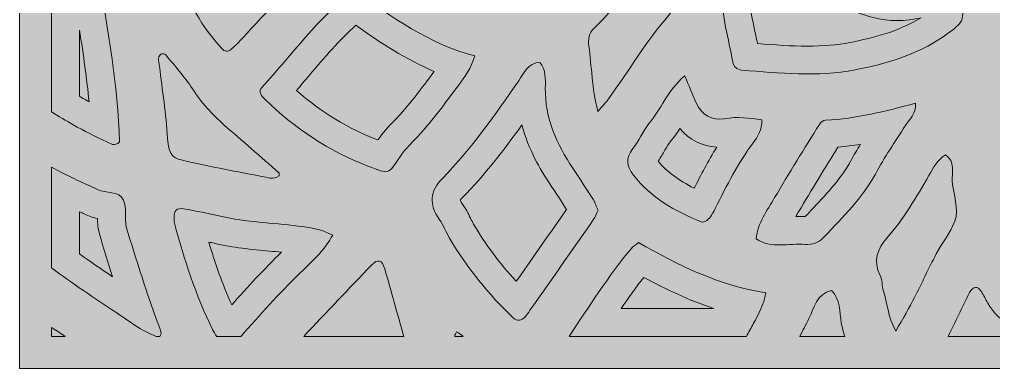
# Model space of a CAD drawing. Extents: x 140 to 2861, y -2860 to -140.
# Drawn here: x 140 to 700, y -2860 to -2659 of the extents above; entities that cross this region are included whole.
import ezdxf

# ---------------------------------------------------------------- set-up
doc = ezdxf.new("R2010")
doc.units = 0
doc.header["$MEASUREMENT"] = 0
doc.layers.add('Layer 1', color=7, linetype='Continuous')

# ---------------------------------------------------------------- blocks, each defined once
blk = doc.blocks.new('block 3')
at = {"layer": 'Layer 1', "lineweight": 0}
blk.add_lwpolyline([(140.32, -139.6), (140.32, -2859.85), (2860.58, -2859.85), (2860.58, -139.6), (140.32, -139.6)], dxfattribs=at)
for points, knots in [([(563.82, -2593.53), (567.23, -2616.29), (579.47, -2633.65), (599.26, -2643.79), (602.71, -2645.55), (606.2, -2647.28), (609.57, -2648.95), (612.19, -2650.24), (614.8, -2651.54), (617.41, -2652.85), (626.4, -2657.4), (635.69, -2659.7), (645.01, -2659.7), (649.61, -2659.7), (654.23, -2659.14), (658.83, -2658.02), (645.4, -2666.2), (629.96, -2669.94), (617.73, -2672.3), (610.41, -2673.72), (602.43, -2674.4), (593.35, -2674.4), (583.94, -2674.4), (574.51, -2673.7), (564.65, -2672.87), (564.32, -2671.3), (563.98, -2669.74), (563.65, -2668.2), (561.77, -2659.42), (559.99, -2651.12), (559.85, -2643.33), (559.51, -2625.13), (560.82, -2608.67), (563.82, -2593.53)], [0, 0, 0, 0, 1, 1, 1, 2, 2, 2, 3, 3, 3, 4, 4, 4, 5, 5, 5, 6, 6, 6, 7, 7, 7, 8, 8, 8, 9, 9, 9, 10, 10, 10, 11, 11, 11, 11]), ([(174.82, -2703.23), (174.82, -2703.23), (174.82, -2665.24), (174.82, -2665.24), (177.13, -2679.57), (179.03, -2693.12), (180.32, -2706.42), (179.91, -2706.19), (179.51, -2705.96), (179.1, -2705.73), (177.73, -2704.96), (176.32, -2704.13), (174.82, -2703.23)], [0, 0, 0, 0, 1, 1, 1, 2, 2, 2, 3, 3, 3, 4, 4, 4, 4]), ([(355.89, -2717.26), (355.89, -2717.26), (355.39, -2717.79), (355.39, -2717.79), (352.48, -2720.81), (349.19, -2724.23), (346.31, -2728.38), (329.58, -2722.02), (313.88, -2712.46), (299.54, -2699.91), (302.07, -2696.99), (304.56, -2694.06), (307, -2691.18), (315.79, -2680.82), (324.2, -2670.9), (333.76, -2662.4), (347.94, -2672.62), (362.46, -2682.01), (378.72, -2688.89), (371.57, -2698.64), (364.17, -2708.63), (355.89, -2717.26)], [0, 0, 0, 0, 1, 1, 1, 2, 2, 2, 3, 3, 3, 4, 4, 4, 5, 5, 5, 6, 6, 6, 7, 7, 7, 7]), ([(425.94, -2809.69), (416.43, -2799.39), (408.21, -2788.36), (401.42, -2776.79), (400.85, -2775.82), (400.24, -2774.6), (399.6, -2773.31), (398.31, -2770.72), (396.85, -2767.79), (394.74, -2764.8), (394.17, -2764), (393.87, -2763.42), (393.71, -2763.06), (393.92, -2762.76), (394.28, -2762.29), (394.9, -2761.65), (407.95, -2748.28), (419.27, -2733.63), (429.24, -2719.65), (432.88, -2733.78), (439.66, -2745.25), (445.2, -2753.55), (448.57, -2758.59), (451.81, -2763.56), (454.86, -2768.37), (445.58, -2781.68), (436.15, -2795.13), (427, -2808.17), (427, -2808.17), (425.94, -2809.69), (425.94, -2809.69)], [0, 0, 0, 0, 1, 1, 1, 2, 2, 2, 3, 3, 3, 4, 4, 4, 5, 5, 5, 6, 6, 6, 7, 7, 7, 8, 8, 8, 9, 9, 9, 10, 10, 10, 10]), ([(511.43, -2734.17), (512.53, -2732.23), (513.57, -2730.39), (514.45, -2729.35), (516.58, -2726.84), (518.37, -2724.3), (520.01, -2721.78), (525.49, -2728.29), (532.88, -2732.05), (541.24, -2732.44), (536.26, -2740.51), (532.03, -2748.61), (528.29, -2756.13), (519.06, -2751.47), (512.5, -2746.57), (507.46, -2740.66), (509.03, -2738.41), (510.28, -2736.19), (511.43, -2734.17)], [0, 0, 0, 0, 1, 1, 1, 2, 2, 2, 3, 3, 3, 4, 4, 4, 5, 5, 5, 6, 6, 6, 6]), ([(618.3, -2740.4), (613.17, -2749.97), (605.3, -2758.36), (596.97, -2767.24), (595.34, -2768.97), (593.71, -2770.71), (592.1, -2772.46), (590.88, -2772.37), (589.62, -2772.33), (588.29, -2772.33), (587.74, -2772.33), (587.2, -2772.34), (586.66, -2772.35), (587.2, -2771.47), (587.73, -2770.59), (588.26, -2769.7), (595.69, -2757.12), (603.62, -2744.26), (610.88, -2732.54), (615.23, -2732.14), (619.53, -2731.57), (623.77, -2730.88), (621.89, -2733.97), (620.05, -2737.13), (618.3, -2740.4)], [0, 0, 0, 0, 1, 1, 1, 2, 2, 2, 3, 3, 3, 4, 4, 4, 5, 5, 5, 6, 6, 6, 7, 7, 7, 8, 8, 8, 8]), ([(174.82, -2793.87), (174.82, -2793.87), (174.82, -2769.7), (174.82, -2769.7), (175.14, -2769.84), (176.52, -2770.44), (176.52, -2770.44), (176.9, -2770.61), (177.42, -2770.84), (177.58, -2770.92), (180.26, -2772.34), (182.87, -2773.11), (185.18, -2773.59), (185.22, -2776.21), (185.43, -2779.33), (186.36, -2782.6), (188.68, -2790.83), (191.24, -2799), (193.84, -2807.04), (187.45, -2802.74), (181.04, -2798.36), (174.82, -2793.87)], [0, 0, 0, 0, 1, 1, 1, 2, 2, 2, 3, 3, 3, 4, 4, 4, 5, 5, 5, 6, 6, 6, 7, 7, 7, 7]), ([(262.33, -2823.23), (256.9, -2811.06), (252.66, -2798.71), (249.15, -2787.1), (250.19, -2787.33), (251.23, -2787.56), (252.26, -2787.8), (263.12, -2790.32), (273.8, -2791.32), (284.14, -2792.29), (286.47, -2792.51), (288.75, -2792.73), (290.99, -2792.96), (280.86, -2802.72), (271.44, -2813.06), (262.33, -2823.23)], [0, 0, 0, 0, 1, 1, 1, 2, 2, 2, 3, 3, 3, 4, 4, 4, 5, 5, 5, 5]), ([(486.29, -2825.35), (490.51, -2819.18), (494.76, -2813.2), (499.24, -2807.41), (511.86, -2814.2), (525.21, -2820.56), (539.55, -2825.35), (539.55, -2825.35), (486.29, -2825.35), (486.29, -2825.35)], [0, 0, 0, 0, 1, 1, 1, 2, 2, 2, 3, 3, 3, 3])]:
    blk.add_open_spline(points, degree=3, knots=knots, dxfattribs=at)
blk = doc.blocks.new('block 5')
at = {"layer": 'Layer 1', "lineweight": 0}
blk.add_lwpolyline([(140.32, -139.6), (140.32, -2859.85), (2860.58, -2859.85), (2860.58, -139.6), (140.32, -139.6)], dxfattribs=at)
for points, knots in [([(300.23, -2591.71), (303.87, -2599.71), (307.67, -2607.63), (311.49, -2615.53), (313.31, -2619.31), (312.56, -2622.29), (309.73, -2625.33), (295.97, -2640.05), (282.35, -2654.9), (268.66, -2669.68), (266.56, -2671.95), (264.41, -2674.2), (262.09, -2676.23), (260.28, -2677.83), (258.03, -2677.52), (256.6, -2675.79), (252.65, -2671.03), (248.5, -2666.35), (245.24, -2661.13), (235.12, -2644.9), (226.41, -2627.95), (220.02, -2609.83), (217.64, -2603.09), (218.62, -2597.81), (223.86, -2593.14), (227.33, -2590.05), (230.62, -2586.74), (234.22, -2583.8), (247.89, -2572.67), (260.01, -2560.01), (271.64, -2546.82), (276.07, -2541.8), (281.08, -2537.28), (285.96, -2532.67), (287.02, -2531.67), (288.81, -2530.89), (290.15, -2532.14), (291.15, -2533.08), (292.13, -2534.59), (292.2, -2535.9), (292.45, -2540.53), (292.3, -2545.17), (292.3, -2547.18), (289.44, -2564.82), (294.18, -2578.42), (300.23, -2591.71)], [0, 0, 0, 0, 1, 1, 1, 2, 2, 2, 3, 3, 3, 4, 4, 4, 5, 5, 5, 6, 6, 6, 7, 7, 7, 8, 8, 8, 9, 9, 9, 10, 10, 10, 11, 11, 11, 12, 12, 12, 13, 13, 13, 14, 14, 14, 15, 15, 15, 15]), ([(555.69, -2688.17), (552.73, -2687.92), (550.9, -2686.16), (550.4, -2683.36), (548.03, -2670.13), (544.1, -2656.91), (543.85, -2643.62), (543.39, -2618.23), (545.85, -2592.94), (553.82, -2568.47), (555.72, -2562.66), (559.03, -2559.94), (564.83, -2559.6), (566.38, -2559.51), (567.92, -2559.2), (569.47, -2559.07), (575.67, -2558.56), (576.83, -2559.55), (577.32, -2565.57), (578.01, -2573.83), (578.4, -2582.13), (579.52, -2590.33), (581.93, -2607.85), (590.51, -2621.33), (606.54, -2629.54), (612.54, -2632.61), (618.61, -2635.53), (624.63, -2638.57), (638.02, -2645.34), (651.41, -2645.36), (664.96, -2638.91), (668.16, -2637.38), (671.28, -2635.16), (675.22, -2635.72), (678, -2637.68), (678.18, -2641.04), (679.22, -2643.87), (684.74, -2658.84), (684.65, -2659.83), (671.3, -2669), (656.08, -2679.46), (638.67, -2684.56), (620.76, -2688.01), (599.1, -2692.19), (577.38, -2689.99), (555.69, -2688.17)], [0, 0, 0, 0, 1, 1, 1, 2, 2, 2, 3, 3, 3, 4, 4, 4, 5, 5, 5, 6, 6, 6, 7, 7, 7, 8, 8, 8, 9, 9, 9, 10, 10, 10, 11, 11, 11, 12, 12, 12, 13, 13, 13, 14, 14, 14, 15, 15, 15, 15]), ([(470.49, -2664.2), (486.22, -2649.14), (498.86, -2631.33), (513.86, -2615.64), (514.14, -2615.35), (514.79, -2615.4), (515.27, -2615.3), (516.57, -2615.28), (517.36, -2615.86), (517.34, -2617.05), (517.18, -2627.4), (516.95, -2637.75), (516.84, -2648.1), (516.81, -2651.38), (515.79, -2654.19), (513.67, -2656.63), (500.72, -2671.53), (490.74, -2688.57), (479.15, -2704.46), (477.68, -2706.47), (475.95, -2708.3), (472.89, -2711.96), (469.23, -2698.07), (469.38, -2686.08), (467.68, -2674.34), (467.14, -2670.56), (467.75, -2666.82), (470.49, -2664.2)], [0, 0, 0, 0, 1, 1, 1, 2, 2, 2, 3, 3, 3, 4, 4, 4, 5, 5, 5, 6, 6, 6, 7, 7, 7, 8, 8, 8, 9, 9, 9, 9]), ([(158.82, -2651.38), (165.58, -2645.87), (172.2, -2640.21), (178.89, -2634.62), (180.04, -2633.66), (181.45, -2633.01), (185.15, -2630.73), (191.17, -2664.64), (196.72, -2696.98), (197.92, -2729.46), (194.87, -2732.38), (192.61, -2730.49), (190.49, -2729.46), (184, -2726.31), (177.47, -2723.21), (171.2, -2719.65), (167, -2717.26), (162.9, -2714.73), (158.82, -2712.13), (158.82, -2712.13), (158.82, -2651.38), (158.82, -2651.38)], [0, 0, 0, 0, 1, 1, 1, 2, 2, 2, 3, 3, 3, 4, 4, 4, 5, 5, 5, 6, 6, 6, 7, 7, 7, 7]), ([(359.32, -2737.7), (351.74, -2748.8), (353.23, -2748.13), (340.67, -2743.35), (318.22, -2734.82), (298.53, -2721.64), (281.3, -2704.85), (279.36, -2702.94), (277.53, -2700.46), (279.67, -2698.15), (297.14, -2679.29), (311.88, -2657.82), (333.31, -2642.21), (354.3, -2657.87), (375.77, -2673.04), (402.05, -2680.06), (400.08, -2687.11), (396.25, -2692.04), (392.64, -2696.96), (384.71, -2707.79), (376.76, -2718.62), (367.44, -2728.34), (364.58, -2731.31), (361.64, -2734.31), (359.32, -2737.7)], [0, 0, 0, 0, 1, 1, 1, 2, 2, 2, 3, 3, 3, 4, 4, 4, 5, 5, 5, 6, 6, 6, 7, 7, 7, 8, 8, 8, 8]), ([(225.47, -2727.44), (224.66, -2713.56), (222.43, -2699.75), (220.8, -2685.92), (220.62, -2684.38), (220.25, -2682.84), (220.32, -2681.31), (220.36, -2680.47), (220.96, -2679.22), (221.63, -2678.95), (222.4, -2678.65), (223.95, -2678.87), (224.43, -2679.47), (229.65, -2685.83), (235.26, -2691.98), (239.71, -2698.87), (244.83, -2706.8), (251.02, -2713.61), (258.02, -2719.77), (268.48, -2728.96), (279.03, -2738.05), (289.5, -2747.23), (289.76, -2747.45), (289.54, -2748.2), (289.54, -2749), (286.36, -2751.41), (282.82, -2749.92), (279.57, -2749.31), (265.35, -2746.63), (251.14, -2743.88), (237.01, -2740.77), (228.36, -2738.87), (226.07, -2737.69), (225.47, -2727.44)], [0, 0, 0, 0, 1, 1, 1, 2, 2, 2, 3, 3, 3, 4, 4, 4, 5, 5, 5, 6, 6, 6, 7, 7, 7, 8, 8, 8, 9, 9, 9, 10, 10, 10, 11, 11, 11, 11]), ([(431.02, -2830.12), (429, -2832.26), (426.48, -2832.89), (424.24, -2830.76), (409.95, -2817.14), (397.61, -2801.93), (387.62, -2784.88), (385.53, -2781.31), (384.02, -2777.37), (381.66, -2774.01), (375.7, -2765.55), (376.23, -2757.87), (383.44, -2750.48), (400.13, -2733.38), (413.93, -2714.04), (427.33, -2694.34), (430.28, -2690.01), (432.61, -2683.99), (439.49, -2683.73), (443.09, -2688.1), (442.7, -2693.47), (442.64, -2698.49), (442.41, -2715.85), (449.15, -2730.66), (458.51, -2744.67), (462.53, -2750.69), (466.48, -2756.76), (470.32, -2762.89), (471.39, -2764.6), (471.98, -2766.61), (472.94, -2768.83), (472.05, -2770.65), (471.39, -2772.62), (470.25, -2774.25), (458.14, -2791.66), (445.95, -2809.01), (433.78, -2826.37), (432.89, -2827.65), (432.08, -2829), (431.02, -2830.12)], [0, 0, 0, 0, 1, 1, 1, 2, 2, 2, 3, 3, 3, 4, 4, 4, 5, 5, 5, 6, 6, 6, 7, 7, 7, 8, 8, 8, 9, 9, 9, 10, 10, 10, 11, 11, 11, 12, 12, 12, 13, 13, 13, 13]), ([(493.03, -2733.26), (496.59, -2728.9), (498.62, -2723.27), (502.26, -2718.99), (509.24, -2710.78), (512.75, -2700.03), (522.83, -2691.46), (525.42, -2697.62), (527.21, -2702.46), (529.45, -2707.08), (532.71, -2713.8), (538.26, -2717.6), (545.73, -2716.17), (553.08, -2714.76), (559.99, -2715.72), (567.09, -2716.81), (567.45, -2722.45), (564.65, -2726.54), (562.12, -2730), (553.52, -2741.75), (546.88, -2754.51), (540.53, -2767.5), (539.4, -2769.8), (538.06, -2772.09), (536.37, -2773.99), (535.49, -2774.98), (533.3, -2775.92), (532.28, -2775.5), (517.36, -2769.35), (503.42, -2761.7), (493.29, -2748.59), (489.39, -2743.53), (488.53, -2738.77), (493.03, -2733.26)], [0, 0, 0, 0, 1, 1, 1, 2, 2, 2, 3, 3, 3, 4, 4, 4, 5, 5, 5, 6, 6, 6, 7, 7, 7, 8, 8, 8, 9, 9, 9, 10, 10, 10, 11, 11, 11, 11]), ([(603.26, -2783.96), (600.8, -2786.65), (597.47, -2788.3), (593.63, -2788.43), (593.11, -2788.45), (592.59, -2788.58), (592.08, -2788.52), (582.65, -2787.46), (572.63, -2791.41), (563.82, -2785.16), (564.82, -2776.15), (570.08, -2769.01), (574.48, -2761.56), (582.86, -2747.39), (591.53, -2733.39), (600.21, -2719.39), (600.91, -2718.25), (602.56, -2717.07), (603.83, -2717), (621.36, -2716.13), (638.29, -2711.81), (655.49, -2707.25), (655.8, -2713.48), (651.95, -2716.64), (649.57, -2720.33), (643.68, -2729.44), (637.56, -2738.34), (632.4, -2747.95), (625.03, -2761.72), (613.72, -2772.57), (603.26, -2783.96)], [0, 0, 0, 0, 1, 1, 1, 2, 2, 2, 3, 3, 3, 4, 4, 4, 5, 5, 5, 6, 6, 6, 7, 7, 7, 8, 8, 8, 9, 9, 9, 10, 10, 10, 10]), ([(654.96, -2818.94), (651.92, -2824.86), (648.53, -2830.61), (644.21, -2838.39), (639.32, -2829.57), (639.42, -2822.06), (637.11, -2815.29), (636.13, -2812.39), (636.44, -2808.94), (635.11, -2806.28), (630.95, -2797.98), (633.74, -2790.85), (639.02, -2784.83), (648.65, -2773.83), (655.96, -2761.41), (663.2, -2748.86), (665.72, -2744.48), (668, -2739.71), (672.69, -2736.97), (678.54, -2740.85), (676.29, -2747.09), (676.64, -2752.25), (677.16, -2759.91), (680.82, -2767.72), (678.05, -2775.12), (675.55, -2781.79), (670.74, -2787.56), (667.36, -2793.96), (663.02, -2802.18), (659.21, -2810.67), (654.96, -2818.94)], [0, 0, 0, 0, 1, 1, 1, 2, 2, 2, 3, 3, 3, 4, 4, 4, 5, 5, 5, 6, 6, 6, 7, 7, 7, 8, 8, 8, 9, 9, 9, 10, 10, 10, 10]), ([(220.99, -2841.35), (220.99, -2841.35), (218.92, -2841.35), (218.92, -2841.35), (210.4, -2838.3), (203.2, -2832.49), (195.64, -2827.46), (183.21, -2819.2), (170.73, -2810.94), (158.82, -2801.94), (158.82, -2801.94), (158.82, -2744), (158.82, -2744), (166.43, -2748.19), (174.27, -2751.96), (182.25, -2755.49), (183.2, -2755.91), (184.16, -2756.3), (185.08, -2756.79), (189.99, -2759.39), (197.59, -2757.31), (200.18, -2763.02), (202.18, -2767.42), (200.38, -2773.39), (201.75, -2778.25), (205.7, -2792.19), (210.32, -2805.94), (214.82, -2819.71), (216.75, -2825.61), (219.05, -2831.38), (221.14, -2837.22), (221.6, -2838.5), (222.2, -2839.85), (220.99, -2841.35)], [0, 0, 0, 0, 1, 1, 1, 2, 2, 2, 3, 3, 3, 4, 4, 4, 5, 5, 5, 6, 6, 6, 7, 7, 7, 8, 8, 8, 9, 9, 9, 10, 10, 10, 11, 11, 11, 11]), ([(269.59, -2839.11), (268.93, -2839.86), (268.25, -2840.61), (267.58, -2841.35), (267.58, -2841.35), (253.73, -2841.35), (253.73, -2841.35), (252.81, -2840.06), (251.95, -2838.74), (251.26, -2837.33), (241.69, -2817.78), (235.12, -2797.14), (229.39, -2776.2), (229.12, -2775.23), (229.28, -2774.14), (229.22, -2773.11), (228.99, -2769.12), (230.78, -2767.25), (234.62, -2767.95), (241.73, -2769.24), (248.83, -2770.58), (255.87, -2772.21), (270.52, -2775.61), (285.54, -2776.03), (300.37, -2777.91), (307.02, -2778.76), (313.67, -2779.56), (320.4, -2783.09), (316.17, -2790.99), (309.82, -2797.12), (303.59, -2803.04), (291.59, -2814.46), (280.6, -2826.79), (269.59, -2839.11)], [0, 0, 0, 0, 1, 1, 1, 2, 2, 2, 3, 3, 3, 4, 4, 4, 5, 5, 5, 6, 6, 6, 7, 7, 7, 8, 8, 8, 9, 9, 9, 10, 10, 10, 11, 11, 11, 11]), ([(562.23, -2834.13), (560.9, -2836.54), (559.58, -2838.95), (558.24, -2841.35), (558.24, -2841.35), (456.27, -2841.35), (456.27, -2841.35), (467.84, -2824.3), (478.78, -2806.81), (491.96, -2790.9), (492.92, -2789.75), (494.31, -2788.95), (496.2, -2787.42), (518.96, -2800.37), (542.51, -2812.1), (569.51, -2816.31), (568.11, -2823.43), (565.14, -2828.81), (562.23, -2834.13)], [0, 0, 0, 0, 1, 1, 1, 2, 2, 2, 3, 3, 3, 4, 4, 4, 5, 5, 5, 6, 6, 6, 6]), ([(303.76, -2841.35), (316.69, -2827.62), (329.7, -2813.96), (342.76, -2800.34), (346.32, -2796.63), (348.77, -2797.24), (350.3, -2802.48), (354.09, -2815.4), (357.55, -2828.42), (361.31, -2841.35), (361.31, -2841.35), (303.76, -2841.35), (303.76, -2841.35)], [0, 0, 0, 0, 1, 1, 1, 2, 2, 2, 3, 3, 3, 4, 4, 4, 4]), ([(588.9, -2841.35), (590.7, -2837.92), (592.48, -2834.48), (594.24, -2831.02), (597.32, -2824.99), (598.58, -2816.83), (607.13, -2814.9), (612.51, -2820.08), (611.68, -2827.19), (612.84, -2833.63), (613.33, -2836.29), (613.99, -2838.86), (614.8, -2841.35), (614.8, -2841.35), (588.9, -2841.35), (588.9, -2841.35)], [0, 0, 0, 0, 1, 1, 1, 2, 2, 2, 3, 3, 3, 4, 4, 4, 5, 5, 5, 5]), ([(735.86, -2841.35), (735.86, -2841.35), (674.35, -2841.35), (674.35, -2841.35), (678.43, -2832.96), (682.43, -2824.53), (686.59, -2816.17), (688.53, -2812.28), (691.25, -2812.19), (693.38, -2815.6), (694.75, -2817.78), (695.81, -2820.15), (697.15, -2822.34), (703.43, -2832.59), (706.87, -2833.99), (718.8, -2832.05), (724.37, -2831.14), (730.02, -2830.7), (735.65, -2830.24), (736.44, -2830.17), (737.32, -2831.18), (738.89, -2832.12), (737.82, -2835.1), (736.97, -2838.28), (735.86, -2841.35)], [0, 0, 0, 0, 1, 1, 1, 2, 2, 2, 3, 3, 3, 4, 4, 4, 5, 5, 5, 6, 6, 6, 7, 7, 7, 8, 8, 8, 8]), ([(158.82, -2841.35), (158.82, -2841.35), (158.82, -2836.29), (158.82, -2836.29), (161.4, -2837.98), (163.97, -2839.67), (166.55, -2841.35), (166.55, -2841.35), (158.82, -2841.35), (158.82, -2841.35)], [0, 0, 0, 0, 1, 1, 1, 2, 2, 2, 3, 3, 3, 3]), ([(390.54, -2841.35), (390.74, -2840.54), (391.09, -2839.69), (391.66, -2838.77), (392.99, -2839.57), (394.26, -2840.44), (395.49, -2841.35), (395.49, -2841.35), (390.54, -2841.35), (390.54, -2841.35)], [0, 0, 0, 0, 1, 1, 1, 2, 2, 2, 3, 3, 3, 3])]:
    blk.add_open_spline(points, degree=3, knots=knots, dxfattribs=at)
blk = doc.blocks.new('block 4')
at = {"layer": 'Layer 1'}
blk.add_blockref('block 5', (0, 0), dxfattribs=at)
blk = doc.blocks.new('block 2')
at = {"layer": 'Layer 1', "true_color": 0xf9a21a}
h = blk.add_hatch(color=40, dxfattribs=at)
h.dxf.hatch_style = 2
h.paths.add_polyline_path([(2860.58, -139.6), (2860.58, -2859.85), (140.32, -2859.85), (140.32, -139.6)])
at = {"layer": 'Layer 1', "lineweight": 0}
blk.add_lwpolyline([(2860.58, -139.6), (2860.58, -2859.85), (140.32, -2859.85), (140.32, -139.6), (2860.58, -139.6)], dxfattribs=at)
at = {"layer": 'Layer 1'}
for name in ['block 3', 'block 4']:
    blk.add_blockref(name, (0, 0), dxfattribs=at)

msp = doc.modelspace()

# ---------------------------------------------------------------- block references
at = {"layer": 'Layer 1'}
msp.add_blockref('block 2', (0, 0), dxfattribs=at)

doc.saveas('drawing.dxf')
